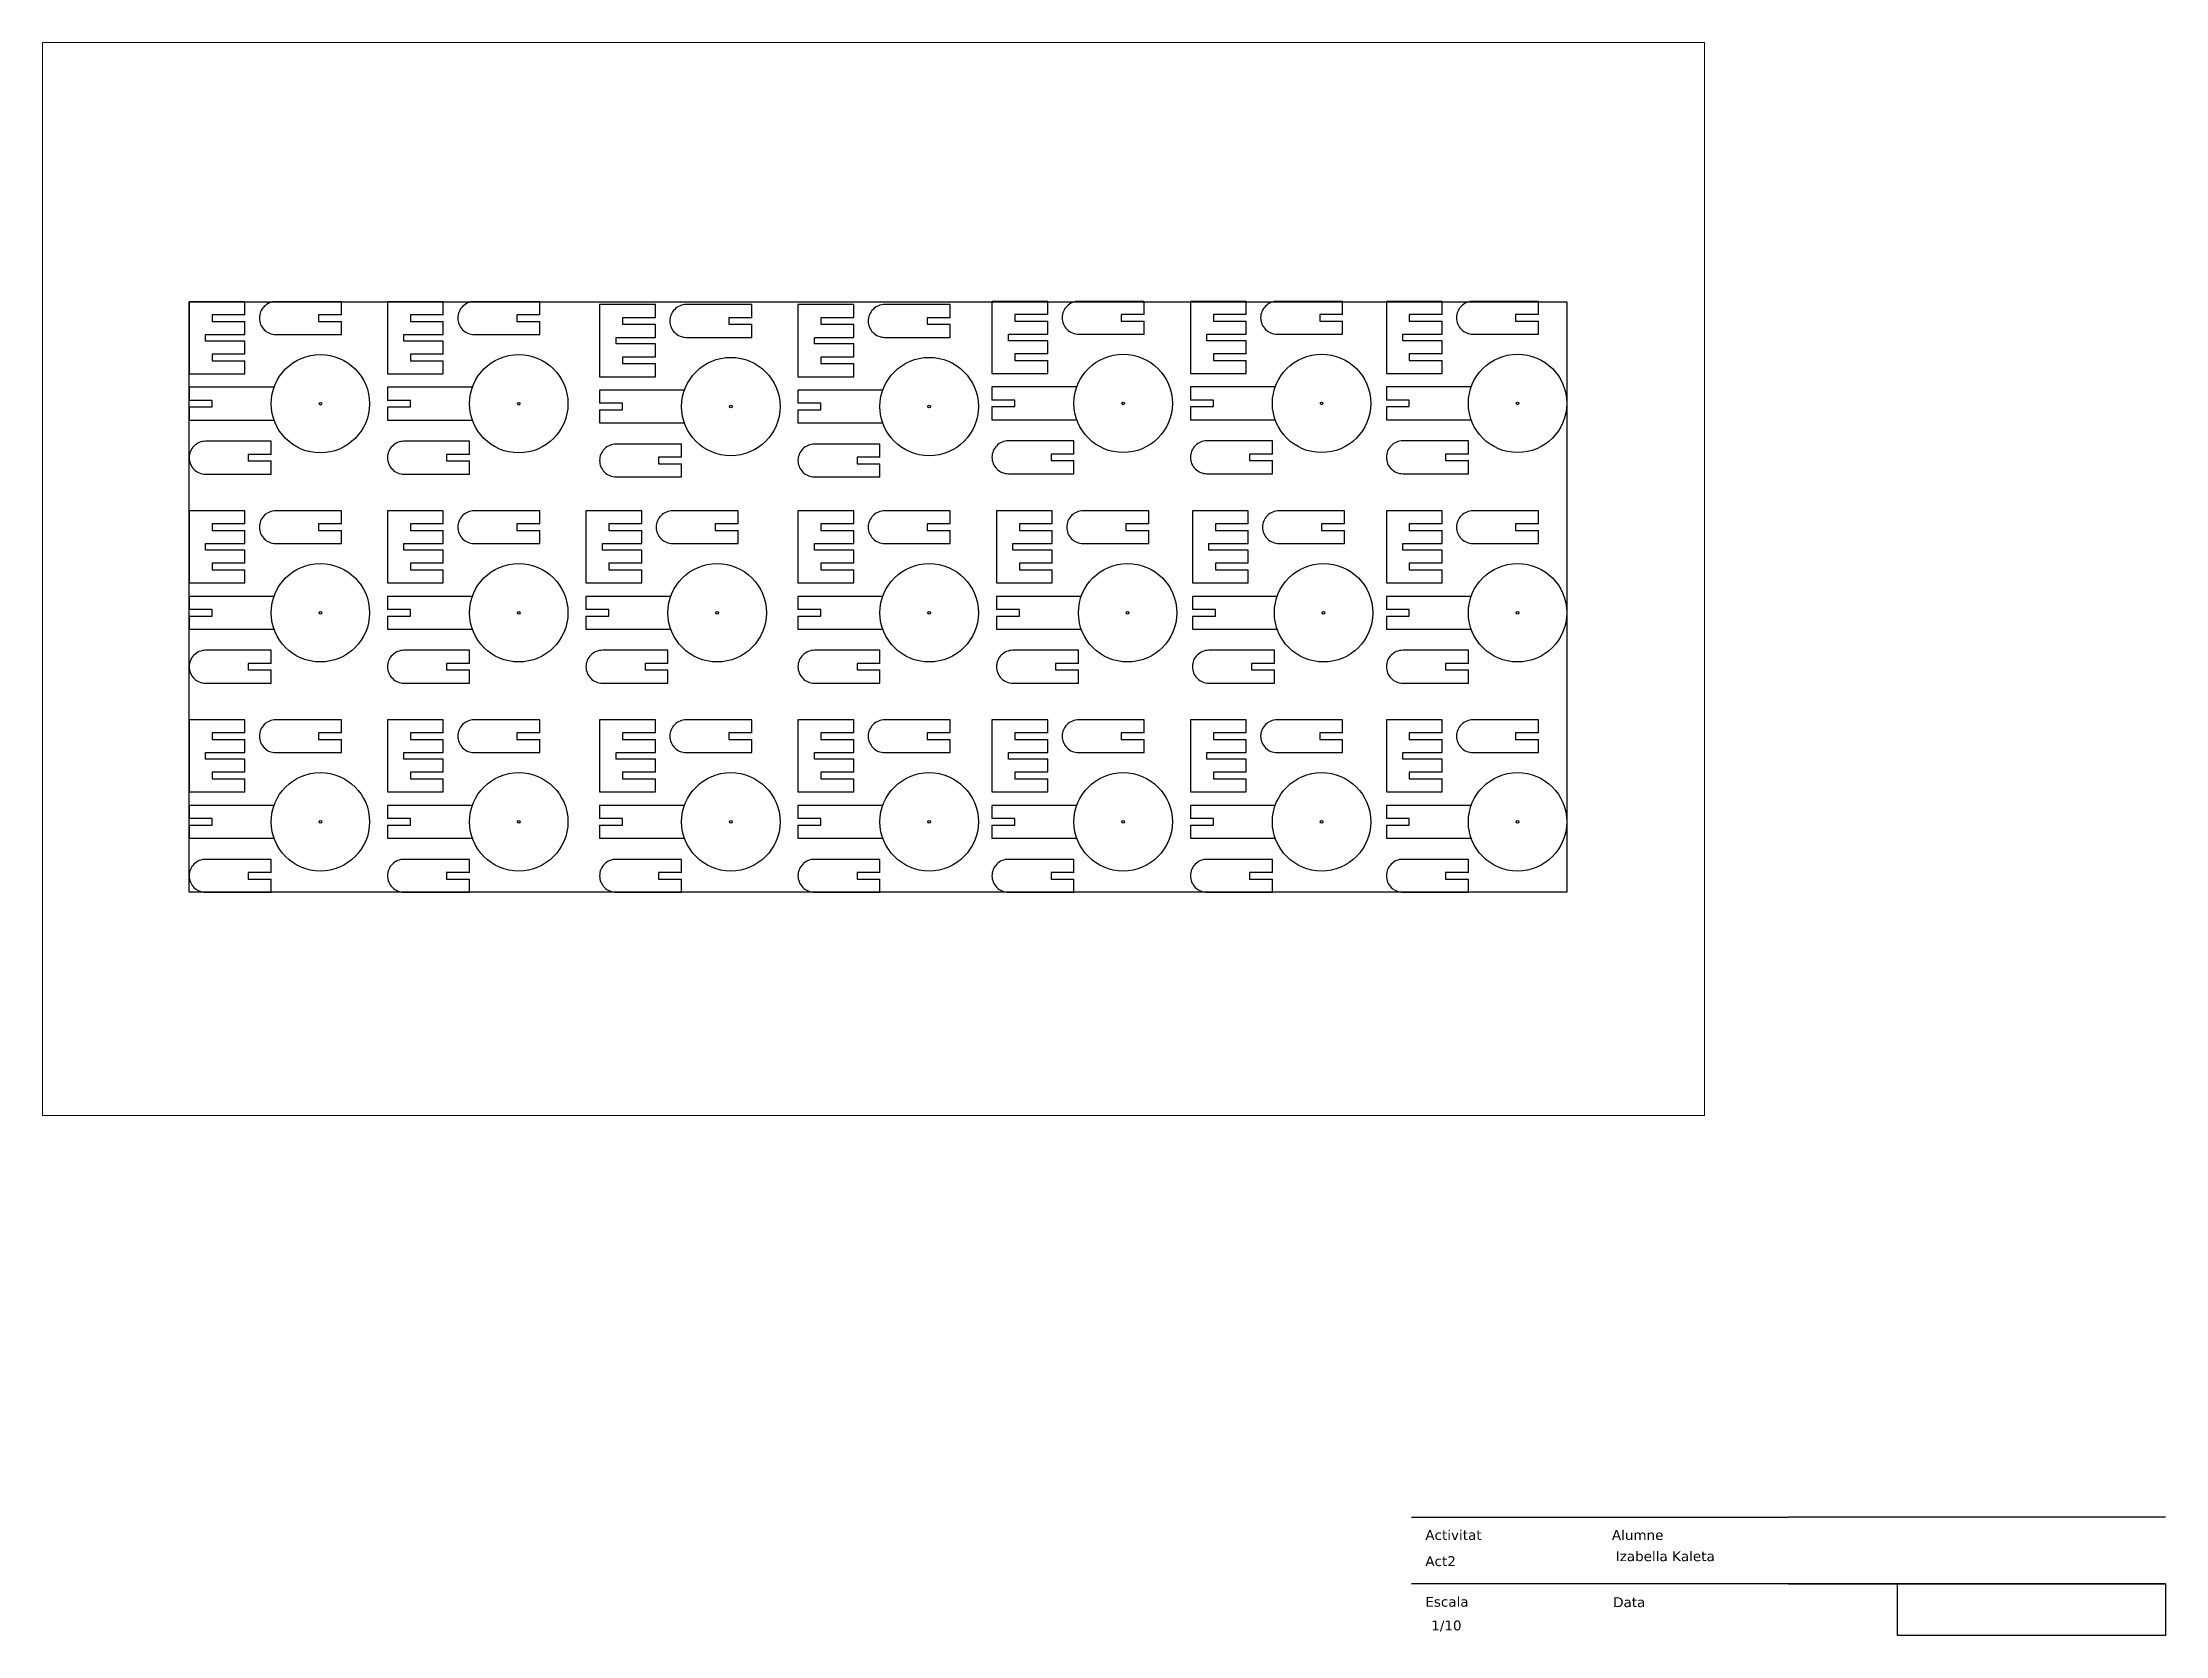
# Paper-space layout 'PLANTA' of a CAD drawing. Header units: inches. Extents: x 72 to 396, y 8 to 251.
# The model-space entities are those that its viewports show. They can reach past a viewport. Long polylines and large blocks are cut down to what shows.
import ezdxf

# ---------------------------------------------------------------- set-up
doc = ezdxf.new("R2010")
doc.units = ezdxf.units.IN
doc.header["$MEASUREMENT"] = 0
doc.layers.add('00_VENT_GRAFICA', color=210, linetype='Continuous', lineweight=0, plot=False)
doc.layers.add('06 Sombrejat', color=8, linetype='Continuous')
doc.layers.add('07 Eixos', color=30, linetype='Continuous')
doc.styles.get("Standard").update_dxf_attribs({"font": 'arial.ttf'})
picture_1 = doc.add_image_def('image1.png', size_in_pixel=(3049, 586))

msp = doc.modelspace()

# ---------------------------------------------------------------- linework, layer by layer
at = {"layer": '06 Sombrejat'}
msp.add_lwpolyline([(0.3245, 0.1787), (0.3245, 1.0787), (2.4245, 1.0787), (2.4245, 0.1787), (0.3245, 0.1787)], dxfattribs=at)
at = {"layer": '07 Eixos'}
for points in [[(0.3245, 1.0787), (0.3245, 0.9687), (0.4095, 0.9687), (0.4095, 0.9887)], [(0.4095, 1.0587), (0.4095, 1.0787), (0.3245, 1.0787)], [(0.6269, 1.0787), (0.6269, 0.9687), (0.7119, 0.9687), (0.7119, 0.9887)], [(0.7119, 1.0587), (0.7119, 1.0787), (0.6269, 1.0787)], [(0.9502, 1.0743), (0.9502, 0.9643), (1.0352, 0.9643), (1.0352, 0.9843)], [(1.0352, 1.0543), (1.0352, 1.0743), (0.9502, 1.0743)], [(1.2526, 1.0743), (1.2526, 0.9643), (1.3376, 0.9643), (1.3376, 0.9843)], [(1.3376, 1.0543), (1.3376, 1.0743), (1.2526, 1.0743)], [(1.5483, 1.0792), (1.5483, 0.9692), (1.6333, 0.9692), (1.6333, 0.9892)], [(1.6333, 1.0592), (1.6333, 1.0792), (1.5483, 1.0792)], [(1.8508, 1.0792), (1.8508, 0.9692), (1.9358, 0.9692), (1.9358, 0.9892)], [(1.9358, 1.0592), (1.9358, 1.0792), (1.8508, 1.0792)], [(2.1495, 1.0792), (2.1495, 0.9692), (2.2345, 0.9692), (2.2345, 0.9892)], [(2.2345, 1.0592), (2.2345, 1.0792), (2.1495, 1.0792)], [(0.4095, 1.0587), (0.3595, 1.0587), (0.3595, 1.0487), (0.4095, 1.0487)], [(0.4095, 1.0287), (0.4095, 1.0487)], [(0.5565, 1.0587), (0.5215, 1.0587), (0.5215, 1.0487), (0.5565, 1.0487)], [(0.5565, 1.0287), (0.5565, 1.0487)], [(0.7119, 1.0587), (0.6619, 1.0587), (0.6619, 1.0487), (0.7119, 1.0487)], [(0.7119, 1.0287), (0.7119, 1.0487)], [(0.859, 1.0587), (0.824, 1.0587), (0.824, 1.0487), (0.859, 1.0487)], [(0.859, 1.0287), (0.859, 1.0487)], [(1.0352, 1.0543), (0.9852, 1.0543), (0.9852, 1.0443), (1.0352, 1.0443)], [(1.0352, 1.0243), (1.0352, 1.0443)], [(1.1823, 1.0543), (1.1473, 1.0543), (1.1473, 1.0443), (1.1823, 1.0443)], [(1.1823, 1.0243), (1.1823, 1.0443)], [(1.3376, 1.0543), (1.2876, 1.0543), (1.2876, 1.0443), (1.3376, 1.0443)], [(1.3376, 1.0243), (1.3376, 1.0443)], [(1.4847, 1.0543), (1.4497, 1.0543), (1.4497, 1.0443), (1.4847, 1.0443)], [(1.4847, 1.0243), (1.4847, 1.0443)], [(1.6333, 1.0592), (1.5833, 1.0592), (1.5833, 1.0492), (1.6333, 1.0492)], [(1.6333, 1.0292), (1.6333, 1.0492)], [(1.7804, 1.0592), (1.7454, 1.0592), (1.7454, 1.0492), (1.7804, 1.0492)], [(1.7804, 1.0292), (1.7804, 1.0492)], [(1.9358, 1.0592), (1.8858, 1.0592), (1.8858, 1.0492), (1.9358, 1.0492)], [(1.9358, 1.0292), (1.9358, 1.0492)], [(2.0829, 1.0592), (2.0479, 1.0592), (2.0479, 1.0492), (2.0829, 1.0492)], [(2.0829, 1.0292), (2.0829, 1.0492)], [(2.2345, 1.0592), (2.1845, 1.0592), (2.1845, 1.0492), (2.2345, 1.0492)], [(2.2345, 1.0292), (2.2345, 1.0492)], [(2.3815, 1.0592), (2.3465, 1.0592), (2.3465, 1.0492), (2.3815, 1.0492)], [(2.3815, 1.0292), (2.3815, 1.0492)], [(0.4095, 1.0187), (0.3495, 1.0187), (0.3495, 1.0287), (0.4095, 1.0287)], [(0.4095, 0.9987), (0.4095, 1.0187)], [(0.7119, 1.0187), (0.6519, 1.0187), (0.6519, 1.0287), (0.7119, 1.0287)], [(0.7119, 0.9987), (0.7119, 1.0187)], [(1.0352, 1.0143), (0.9752, 1.0143), (0.9752, 1.0243), (1.0352, 1.0243)], [(1.0352, 0.9943), (1.0352, 1.0143)], [(1.3376, 1.0143), (1.2776, 1.0143), (1.2776, 1.0243), (1.3376, 1.0243)], [(1.3376, 0.9943), (1.3376, 1.0143)], [(1.6333, 1.0192), (1.5733, 1.0192), (1.5733, 1.0292), (1.6333, 1.0292)], [(1.6333, 0.9992), (1.6333, 1.0192)], [(1.9358, 1.0192), (1.8758, 1.0192), (1.8758, 1.0292), (1.9358, 1.0292)], [(1.9358, 0.9992), (1.9358, 1.0192)], [(2.2345, 1.0192), (2.1745, 1.0192), (2.1745, 1.0292), (2.2345, 1.0292)], [(2.2345, 0.9992), (2.2345, 1.0192)], [(0.4095, 0.9987), (0.3595, 0.9987), (0.3595, 0.9887), (0.4095, 0.9887)], [(0.7119, 0.9987), (0.6619, 0.9987), (0.6619, 0.9887), (0.7119, 0.9887)], [(1.0352, 0.9943), (0.9852, 0.9943), (0.9852, 0.9843), (1.0352, 0.9843)], [(1.3376, 0.9943), (1.2876, 0.9943), (1.2876, 0.9843), (1.3376, 0.9843)], [(1.6333, 0.9992), (1.5833, 0.9992), (1.5833, 0.9892), (1.6333, 0.9892)], [(1.9358, 0.9992), (1.8858, 0.9992), (1.8858, 0.9892), (1.9358, 0.9892)], [(2.2345, 0.9992), (2.1845, 0.9992), (2.1845, 0.9892), (2.2345, 0.9892)], [(0.3245, 0.9482), (0.3245, 0.9282)], [(0.4538, 0.9482), (0.3245, 0.9482)], [(0.6269, 0.9482), (0.6269, 0.9282)], [(0.7562, 0.9482), (0.6269, 0.9482)], [(0.9502, 0.9438), (0.9502, 0.9238)], [(1.0795, 0.9438), (0.9502, 0.9438)], [(1.2526, 0.9438), (1.2526, 0.9238)], [(1.3819, 0.9438), (1.2526, 0.9438)], [(1.5483, 0.9487), (1.5483, 0.9287)], [(1.6776, 0.9487), (1.5483, 0.9487)], [(1.8508, 0.9487), (1.8508, 0.9287)], [(1.9801, 0.9487), (1.8508, 0.9487)], [(2.1495, 0.9487), (2.1495, 0.9287)], [(2.2788, 0.9487), (2.1495, 0.9487)], [(0.3245, 0.9182), (0.3595, 0.9182), (0.3595, 0.9282), (0.3245, 0.9282)], [(0.3245, 0.9182), (0.3245, 0.8982), (0.4538, 0.8982)], [(0.6269, 0.9182), (0.6619, 0.9182), (0.6619, 0.9282), (0.6269, 0.9282)], [(0.6269, 0.9182), (0.6269, 0.8982), (0.7562, 0.8982)], [(0.9502, 0.9138), (0.9852, 0.9138), (0.9852, 0.9238), (0.9502, 0.9238)], [(0.9502, 0.9138), (0.9502, 0.8938), (1.0795, 0.8938)], [(1.2526, 0.9138), (1.2876, 0.9138), (1.2876, 0.9238), (1.2526, 0.9238)], [(1.2526, 0.9138), (1.2526, 0.8938), (1.3819, 0.8938)], [(1.5483, 0.9187), (1.5833, 0.9187), (1.5833, 0.9287), (1.5483, 0.9287)], [(1.5483, 0.9187), (1.5483, 0.8987), (1.6776, 0.8987)], [(1.8508, 0.9187), (1.8858, 0.9187), (1.8858, 0.9287), (1.8508, 0.9287)], [(1.8508, 0.9187), (1.8508, 0.8987), (1.9801, 0.8987)], [(2.1495, 0.9187), (2.1845, 0.9187), (2.1845, 0.9287), (2.1495, 0.9287)], [(2.1495, 0.9187), (2.1495, 0.8987), (2.2788, 0.8987)], [(0.4495, 0.8459), (0.4145, 0.8459), (0.4145, 0.8359), (0.4495, 0.8359)], [(0.7519, 0.8459), (0.7169, 0.8459), (0.7169, 0.8359), (0.7519, 0.8359)], [(1.0752, 0.8416), (1.0402, 0.8416), (1.0402, 0.8316), (1.0752, 0.8316)], [(1.3776, 0.8416), (1.3426, 0.8416), (1.3426, 0.8316), (1.3776, 0.8316)], [(1.6733, 0.8465), (1.6383, 0.8465), (1.6383, 0.8365), (1.6733, 0.8365)], [(1.9758, 0.8465), (1.9408, 0.8465), (1.9408, 0.8365), (1.9758, 0.8365)], [(2.2745, 0.8465), (2.2395, 0.8465), (2.2395, 0.8365), (2.2745, 0.8365)], [(0.4495, 0.8159), (0.4495, 0.8359)], [(0.7519, 0.8159), (0.7519, 0.8359)], [(1.0752, 0.8116), (1.0752, 0.8316)], [(1.3776, 0.8116), (1.3776, 0.8316)], [(1.6733, 0.8165), (1.6733, 0.8365)], [(1.9758, 0.8165), (1.9758, 0.8365)], [(2.2745, 0.8165), (2.2745, 0.8365)], [(0.3245, 0.76), (0.3245, 0.65), (0.4095, 0.65), (0.4095, 0.67)], [(0.4095, 0.74), (0.4095, 0.76), (0.3245, 0.76)], [(0.6269, 0.76), (0.6269, 0.65), (0.7119, 0.65), (0.7119, 0.67)], [(0.7119, 0.74), (0.7119, 0.76), (0.6269, 0.76)], [(0.9294, 0.76), (0.9294, 0.65), (1.0144, 0.65), (1.0144, 0.67)], [(1.0144, 0.74), (1.0144, 0.76), (0.9294, 0.76)], [(1.2526, 0.76), (1.2526, 0.65), (1.3376, 0.65), (1.3376, 0.67)], [(1.3376, 0.74), (1.3376, 0.76), (1.2526, 0.76)], [(1.5551, 0.76), (1.5551, 0.65), (1.6401, 0.65), (1.6401, 0.67)], [(1.6401, 0.74), (1.6401, 0.76), (1.5551, 0.76)], [(1.8538, 0.76), (1.8538, 0.65), (1.9388, 0.65), (1.9388, 0.67)], [(1.9388, 0.74), (1.9388, 0.76), (1.8538, 0.76)], [(2.1495, 0.76), (2.1495, 0.65), (2.2345, 0.65), (2.2345, 0.67)], [(2.2345, 0.74), (2.2345, 0.76), (2.1495, 0.76)], [(0.4095, 0.74), (0.3595, 0.74), (0.3595, 0.73), (0.4095, 0.73)], [(0.4095, 0.71), (0.4095, 0.73)], [(0.5565, 0.74), (0.5215, 0.74), (0.5215, 0.73), (0.5565, 0.73)], [(0.5565, 0.71), (0.5565, 0.73)], [(0.7119, 0.74), (0.6619, 0.74), (0.6619, 0.73), (0.7119, 0.73)], [(0.7119, 0.71), (0.7119, 0.73)], [(0.859, 0.74), (0.824, 0.74), (0.824, 0.73), (0.859, 0.73)], [(0.859, 0.71), (0.859, 0.73)], [(1.0144, 0.74), (0.9644, 0.74), (0.9644, 0.73), (1.0144, 0.73)], [(1.0144, 0.71), (1.0144, 0.73)], [(1.1615, 0.74), (1.1265, 0.74), (1.1265, 0.73), (1.1615, 0.73)], [(1.1615, 0.71), (1.1615, 0.73)], [(1.3376, 0.74), (1.2876, 0.74), (1.2876, 0.73), (1.3376, 0.73)], [(1.3376, 0.71), (1.3376, 0.73)], [(1.4847, 0.74), (1.4497, 0.74), (1.4497, 0.73), (1.4847, 0.73)], [(1.4847, 0.71), (1.4847, 0.73)], [(1.6401, 0.74), (1.5901, 0.74), (1.5901, 0.73), (1.6401, 0.73)], [(1.6401, 0.71), (1.6401, 0.73)], [(1.7872, 0.74), (1.7522, 0.74), (1.7522, 0.73), (1.7872, 0.73)], [(1.7872, 0.71), (1.7872, 0.73)], [(1.9388, 0.74), (1.8888, 0.74), (1.8888, 0.73), (1.9388, 0.73)], [(1.9388, 0.71), (1.9388, 0.73)], [(2.0858, 0.74), (2.0508, 0.74), (2.0508, 0.73), (2.0858, 0.73)], [(2.0858, 0.71), (2.0858, 0.73)], [(2.2345, 0.74), (2.1845, 0.74), (2.1845, 0.73), (2.2345, 0.73)], [(2.2345, 0.71), (2.2345, 0.73)], [(2.3815, 0.74), (2.3465, 0.74), (2.3465, 0.73), (2.3815, 0.73)], [(2.3815, 0.71), (2.3815, 0.73)], [(0.4095, 0.7), (0.3495, 0.7), (0.3495, 0.71), (0.4095, 0.71)], [(0.4095, 0.68), (0.3595, 0.68), (0.3595, 0.67), (0.4095, 0.67)], [(0.4095, 0.68), (0.4095, 0.7)], [(0.7119, 0.7), (0.6519, 0.7), (0.6519, 0.71), (0.7119, 0.71)], [(0.7119, 0.68), (0.6619, 0.68), (0.6619, 0.67), (0.7119, 0.67)], [(0.7119, 0.68), (0.7119, 0.7)], [(1.0144, 0.7), (0.9544, 0.7), (0.9544, 0.71), (1.0144, 0.71)], [(1.0144, 0.68), (0.9644, 0.68), (0.9644, 0.67), (1.0144, 0.67)], [(1.0144, 0.68), (1.0144, 0.7)], [(1.3376, 0.7), (1.2776, 0.7), (1.2776, 0.71), (1.3376, 0.71)], [(1.3376, 0.68), (1.2876, 0.68), (1.2876, 0.67), (1.3376, 0.67)], [(1.3376, 0.68), (1.3376, 0.7)], [(1.6401, 0.7), (1.5801, 0.7), (1.5801, 0.71), (1.6401, 0.71)], [(1.6401, 0.68), (1.5901, 0.68), (1.5901, 0.67), (1.6401, 0.67)], [(1.6401, 0.68), (1.6401, 0.7)], [(1.9388, 0.7), (1.8788, 0.7), (1.8788, 0.71), (1.9388, 0.71)], [(1.9388, 0.68), (1.8888, 0.68), (1.8888, 0.67), (1.9388, 0.67)], [(1.9388, 0.68), (1.9388, 0.7)], [(2.2345, 0.7), (2.1745, 0.7), (2.1745, 0.71), (2.2345, 0.71)], [(2.2345, 0.68), (2.1845, 0.68), (2.1845, 0.67), (2.2345, 0.67)], [(2.2345, 0.68), (2.2345, 0.7)], [(0.3245, 0.6295), (0.3245, 0.6095)], [(0.4538, 0.6295), (0.3245, 0.6295)], [(0.6269, 0.6295), (0.6269, 0.6095)], [(0.7562, 0.6295), (0.6269, 0.6295)], [(0.9294, 0.6295), (0.9294, 0.6095)], [(1.0587, 0.6295), (0.9294, 0.6295)], [(1.2526, 0.6295), (1.2526, 0.6095)], [(1.3819, 0.6295), (1.2526, 0.6295)], [(1.5551, 0.6295), (1.5551, 0.6095)], [(1.6844, 0.6295), (1.5551, 0.6295)], [(1.8538, 0.6295), (1.8538, 0.6095)], [(1.9831, 0.6295), (1.8538, 0.6295)], [(2.1495, 0.6295), (2.1495, 0.6095)], [(2.2788, 0.6295), (2.1495, 0.6295)], [(0.3245, 0.5995), (0.3595, 0.5995), (0.3595, 0.6095), (0.3245, 0.6095)], [(0.3245, 0.5995), (0.3245, 0.5795), (0.4538, 0.5795)], [(0.6269, 0.5995), (0.6619, 0.5995), (0.6619, 0.6095), (0.6269, 0.6095)], [(0.6269, 0.5995), (0.6269, 0.5795), (0.7562, 0.5795)], [(0.9294, 0.5995), (0.9644, 0.5995), (0.9644, 0.6095), (0.9294, 0.6095)], [(0.9294, 0.5995), (0.9294, 0.5795), (1.0587, 0.5795)], [(1.2526, 0.5995), (1.2876, 0.5995), (1.2876, 0.6095), (1.2526, 0.6095)], [(1.2526, 0.5995), (1.2526, 0.5795), (1.3819, 0.5795)], [(1.5551, 0.5995), (1.5901, 0.5995), (1.5901, 0.6095), (1.5551, 0.6095)], [(1.5551, 0.5995), (1.5551, 0.5795), (1.6844, 0.5795)], [(1.8538, 0.5995), (1.8888, 0.5995), (1.8888, 0.6095), (1.8538, 0.6095)], [(1.8538, 0.5995), (1.8538, 0.5795), (1.9831, 0.5795)], [(2.1495, 0.5995), (2.1845, 0.5995), (2.1845, 0.6095), (2.1495, 0.6095)], [(2.1495, 0.5995), (2.1495, 0.5795), (2.2788, 0.5795)], [(0.4495, 0.5273), (0.4145, 0.5273), (0.4145, 0.5173), (0.4495, 0.5173)], [(0.7519, 0.5273), (0.7169, 0.5273), (0.7169, 0.5173), (0.7519, 0.5173)], [(1.0544, 0.5273), (1.0194, 0.5273), (1.0194, 0.5173), (1.0544, 0.5173)], [(1.3776, 0.5273), (1.3426, 0.5273), (1.3426, 0.5173), (1.3776, 0.5173)], [(1.6801, 0.5273), (1.6451, 0.5273), (1.6451, 0.5173), (1.6801, 0.5173)], [(1.9788, 0.5273), (1.9438, 0.5273), (1.9438, 0.5173), (1.9788, 0.5173)], [(2.2745, 0.5273), (2.2395, 0.5273), (2.2395, 0.5173), (2.2745, 0.5173)], [(0.4495, 0.4973), (0.4495, 0.5173)], [(0.7519, 0.4973), (0.7519, 0.5173)], [(1.0544, 0.4973), (1.0544, 0.5173)], [(1.3776, 0.4973), (1.3776, 0.5173)], [(1.6801, 0.4973), (1.6801, 0.5173)], [(1.9788, 0.4973), (1.9788, 0.5173)], [(2.2745, 0.4973), (2.2745, 0.5173)], [(0.3245, 0.4414), (0.3245, 0.3314), (0.4095, 0.3314), (0.4095, 0.3514)], [(0.4095, 0.4214), (0.4095, 0.4414), (0.3245, 0.4414)], [(0.4095, 0.4214), (0.3595, 0.4214), (0.3595, 0.4114), (0.4095, 0.4114)], [(0.5565, 0.4214), (0.5215, 0.4214), (0.5215, 0.4114), (0.5565, 0.4114)], [(0.6269, 0.4414), (0.6269, 0.3314), (0.7119, 0.3314), (0.7119, 0.3514)], [(0.7119, 0.4214), (0.7119, 0.4414), (0.6269, 0.4414)], [(0.7119, 0.4214), (0.6619, 0.4214), (0.6619, 0.4114), (0.7119, 0.4114)], [(0.859, 0.4214), (0.824, 0.4214), (0.824, 0.4114), (0.859, 0.4114)], [(0.9502, 0.4414), (0.9502, 0.3314), (1.0352, 0.3314), (1.0352, 0.3514)], [(1.0352, 0.4214), (1.0352, 0.4414), (0.9502, 0.4414)], [(1.0352, 0.4214), (0.9852, 0.4214), (0.9852, 0.4114), (1.0352, 0.4114)], [(1.1823, 0.4214), (1.1473, 0.4214), (1.1473, 0.4114), (1.1823, 0.4114)], [(1.2526, 0.4414), (1.2526, 0.3314), (1.3376, 0.3314), (1.3376, 0.3514)], [(1.3376, 0.4214), (1.3376, 0.4414), (1.2526, 0.4414)], [(1.3376, 0.4214), (1.2876, 0.4214), (1.2876, 0.4114), (1.3376, 0.4114)], [(1.4847, 0.4214), (1.4497, 0.4214), (1.4497, 0.4114), (1.4847, 0.4114)], [(1.5483, 0.4414), (1.5483, 0.3314), (1.6333, 0.3314), (1.6333, 0.3514)], [(1.6333, 0.4214), (1.6333, 0.4414), (1.5483, 0.4414)], [(1.6333, 0.4214), (1.5833, 0.4214), (1.5833, 0.4114), (1.6333, 0.4114)], [(1.7804, 0.4214), (1.7454, 0.4214), (1.7454, 0.4114), (1.7804, 0.4114)], [(1.8508, 0.4414), (1.8508, 0.3314), (1.9358, 0.3314), (1.9358, 0.3514)], [(1.9358, 0.4214), (1.9358, 0.4414), (1.8508, 0.4414)], [(1.9358, 0.4214), (1.8858, 0.4214), (1.8858, 0.4114), (1.9358, 0.4114)], [(2.0829, 0.4214), (2.0479, 0.4214), (2.0479, 0.4114), (2.0829, 0.4114)], [(2.1495, 0.4414), (2.1495, 0.3314), (2.2345, 0.3314), (2.2345, 0.3514)], [(2.2345, 0.4214), (2.2345, 0.4414), (2.1495, 0.4414)], [(2.2345, 0.4214), (2.1845, 0.4214), (2.1845, 0.4114), (2.2345, 0.4114)], [(2.3815, 0.4214), (2.3465, 0.4214), (2.3465, 0.4114), (2.3815, 0.4114)], [(0.4095, 0.3814), (0.3495, 0.3814), (0.3495, 0.3914), (0.4095, 0.3914)], [(0.4095, 0.3914), (0.4095, 0.4114)], [(0.5565, 0.3914), (0.5565, 0.4114)], [(0.7119, 0.3814), (0.6519, 0.3814), (0.6519, 0.3914), (0.7119, 0.3914)], [(0.7119, 0.3914), (0.7119, 0.4114)], [(0.859, 0.3914), (0.859, 0.4114)], [(1.0352, 0.3814), (0.9752, 0.3814), (0.9752, 0.3914), (1.0352, 0.3914)], [(1.0352, 0.3914), (1.0352, 0.4114)], [(1.1823, 0.3914), (1.1823, 0.4114)], [(1.3376, 0.3814), (1.2776, 0.3814), (1.2776, 0.3914), (1.3376, 0.3914)], [(1.3376, 0.3914), (1.3376, 0.4114)], [(1.4847, 0.3914), (1.4847, 0.4114)], [(1.6333, 0.3814), (1.5733, 0.3814), (1.5733, 0.3914), (1.6333, 0.3914)], [(1.6333, 0.3914), (1.6333, 0.4114)], [(1.7804, 0.3914), (1.7804, 0.4114)], [(1.9358, 0.3814), (1.8758, 0.3814), (1.8758, 0.3914), (1.9358, 0.3914)], [(1.9358, 0.3914), (1.9358, 0.4114)], [(2.0829, 0.3914), (2.0829, 0.4114)], [(2.2345, 0.3814), (2.1745, 0.3814), (2.1745, 0.3914), (2.2345, 0.3914)], [(2.2345, 0.3914), (2.2345, 0.4114)], [(2.3815, 0.3914), (2.3815, 0.4114)], [(0.4095, 0.3614), (0.3595, 0.3614), (0.3595, 0.3514), (0.4095, 0.3514)], [(0.4095, 0.3614), (0.4095, 0.3814)], [(0.7119, 0.3614), (0.6619, 0.3614), (0.6619, 0.3514), (0.7119, 0.3514)], [(0.7119, 0.3614), (0.7119, 0.3814)], [(1.0352, 0.3614), (0.9852, 0.3614), (0.9852, 0.3514), (1.0352, 0.3514)], [(1.0352, 0.3614), (1.0352, 0.3814)], [(1.3376, 0.3614), (1.2876, 0.3614), (1.2876, 0.3514), (1.3376, 0.3514)], [(1.3376, 0.3614), (1.3376, 0.3814)], [(1.6333, 0.3614), (1.5833, 0.3614), (1.5833, 0.3514), (1.6333, 0.3514)], [(1.6333, 0.3614), (1.6333, 0.3814)], [(1.9358, 0.3614), (1.8858, 0.3614), (1.8858, 0.3514), (1.9358, 0.3514)], [(1.9358, 0.3614), (1.9358, 0.3814)], [(2.2345, 0.3614), (2.1845, 0.3614), (2.1845, 0.3514), (2.2345, 0.3514)], [(2.2345, 0.3614), (2.2345, 0.3814)], [(0.3245, 0.3109), (0.3245, 0.2909)], [(0.4538, 0.3109), (0.3245, 0.3109)], [(0.6269, 0.3109), (0.6269, 0.2909)], [(0.7562, 0.3109), (0.6269, 0.3109)], [(0.9502, 0.3109), (0.9502, 0.2909)], [(1.0795, 0.3109), (0.9502, 0.3109)], [(1.2526, 0.3109), (1.2526, 0.2909)], [(1.3819, 0.3109), (1.2526, 0.3109)], [(1.5483, 0.3109), (1.5483, 0.2909)], [(1.6776, 0.3109), (1.5483, 0.3109)], [(1.8508, 0.3109), (1.8508, 0.2909)], [(1.9801, 0.3109), (1.8508, 0.3109)], [(2.1495, 0.3109), (2.1495, 0.2909)], [(2.2788, 0.3109), (2.1495, 0.3109)], [(0.3245, 0.2809), (0.3595, 0.2809), (0.3595, 0.2909), (0.3245, 0.2909)], [(0.3245, 0.2809), (0.3245, 0.2609), (0.4538, 0.2609)], [(0.6269, 0.2809), (0.6619, 0.2809), (0.6619, 0.2909), (0.6269, 0.2909)], [(0.6269, 0.2809), (0.6269, 0.2609), (0.7562, 0.2609)], [(0.9502, 0.2809), (0.9852, 0.2809), (0.9852, 0.2909), (0.9502, 0.2909)], [(0.9502, 0.2809), (0.9502, 0.2609), (1.0795, 0.2609)], [(1.2526, 0.2809), (1.2876, 0.2809), (1.2876, 0.2909), (1.2526, 0.2909)], [(1.2526, 0.2809), (1.2526, 0.2609), (1.3819, 0.2609)], [(1.5483, 0.2809), (1.5833, 0.2809), (1.5833, 0.2909), (1.5483, 0.2909)], [(1.5483, 0.2809), (1.5483, 0.2609), (1.6776, 0.2609)], [(1.8508, 0.2809), (1.8858, 0.2809), (1.8858, 0.2909), (1.8508, 0.2909)], [(1.8508, 0.2809), (1.8508, 0.2609), (1.9801, 0.2609)], [(2.1495, 0.2809), (2.1845, 0.2809), (2.1845, 0.2909), (2.1495, 0.2909)], [(2.1495, 0.2809), (2.1495, 0.2609), (2.2788, 0.2609)], [(0.4495, 0.2087), (0.4145, 0.2087), (0.4145, 0.1987), (0.4495, 0.1987)], [(0.4495, 0.1787), (0.4495, 0.1987)], [(0.7519, 0.2087), (0.7169, 0.2087), (0.7169, 0.1987), (0.7519, 0.1987)], [(0.7519, 0.1787), (0.7519, 0.1987)], [(1.0752, 0.2087), (1.0402, 0.2087), (1.0402, 0.1987), (1.0752, 0.1987)], [(1.0752, 0.1787), (1.0752, 0.1987)], [(1.3776, 0.2087), (1.3426, 0.2087), (1.3426, 0.1987), (1.3776, 0.1987)], [(1.3776, 0.1787), (1.3776, 0.1987)], [(1.6733, 0.2087), (1.6383, 0.2087), (1.6383, 0.1987), (1.6733, 0.1987)], [(1.6733, 0.1787), (1.6733, 0.1987)], [(1.9758, 0.2087), (1.9408, 0.2087), (1.9408, 0.1987), (1.9758, 0.1987)], [(1.9758, 0.1787), (1.9758, 0.1987)], [(2.2745, 0.2087), (2.2395, 0.2087), (2.2395, 0.1987), (2.2745, 0.1987)], [(2.2745, 0.1787), (2.2745, 0.1987)]]:
    msp.add_lwpolyline(points, dxfattribs=at)
for points in [[(0.5565, 1.0587), (0.5565, 1.0787), (0.4565, 1.0787, 0.414214), (0.4315, 1.0537), (0.4315, 1.0537, 0.414214), (0.4565, 1.0287), (0.5565, 1.0287)], [(0.859, 1.0587), (0.859, 1.0787), (0.759, 1.0787, 0.414214), (0.734, 1.0537), (0.734, 1.0537, 0.414214), (0.759, 1.0287), (0.859, 1.0287)], [(1.1823, 1.0543), (1.1823, 1.0743), (1.0823, 1.0743, 0.414214), (1.0573, 1.0493), (1.0573, 1.0493, 0.414214), (1.0823, 1.0243), (1.1823, 1.0243)], [(1.4847, 1.0543), (1.4847, 1.0743), (1.3847, 1.0743, 0.414214), (1.3597, 1.0493), (1.3597, 1.0493, 0.414214), (1.3847, 1.0243), (1.4847, 1.0243)], [(1.7804, 1.0592), (1.7804, 1.0792), (1.6804, 1.0792, 0.414214), (1.6554, 1.0542), (1.6554, 1.0542, 0.414214), (1.6804, 1.0292), (1.7804, 1.0292)], [(2.0829, 1.0592), (2.0829, 1.0792), (1.9829, 1.0792, 0.414214), (1.9579, 1.0542), (1.9579, 1.0542, 0.414214), (1.9829, 1.0292), (2.0829, 1.0292)], [(2.3815, 1.0592), (2.3815, 1.0792), (2.2815, 1.0792, 0.414214), (2.2565, 1.0542), (2.2565, 1.0542, 0.414214), (2.2815, 1.0292), (2.3815, 1.0292)], [(0.4495, 0.8459), (0.4495, 0.8659), (0.3495, 0.8659, 0.414214), (0.3245, 0.8409), (0.3245, 0.8409, 0.414214), (0.3495, 0.8159), (0.4495, 0.8159)], [(0.7519, 0.8459), (0.7519, 0.8659), (0.6519, 0.8659, 0.414214), (0.6269, 0.8409), (0.6269, 0.8409, 0.414214), (0.6519, 0.8159), (0.7519, 0.8159)], [(1.0752, 0.8416), (1.0752, 0.8616), (0.9752, 0.8616, 0.414214), (0.9502, 0.8366), (0.9502, 0.8366, 0.414214), (0.9752, 0.8116), (1.0752, 0.8116)], [(1.3776, 0.8416), (1.3776, 0.8616), (1.2776, 0.8616, 0.414214), (1.2526, 0.8366), (1.2526, 0.8366, 0.414214), (1.2776, 0.8116), (1.3776, 0.8116)], [(1.6733, 0.8465), (1.6733, 0.8665), (1.5733, 0.8665, 0.414214), (1.5483, 0.8415), (1.5483, 0.8415, 0.414214), (1.5733, 0.8165), (1.6733, 0.8165)], [(1.9758, 0.8465), (1.9758, 0.8665), (1.8758, 0.8665, 0.414214), (1.8508, 0.8415), (1.8508, 0.8415, 0.414214), (1.8758, 0.8165), (1.9758, 0.8165)], [(2.2745, 0.8465), (2.2745, 0.8665), (2.1745, 0.8665, 0.414214), (2.1495, 0.8415), (2.1495, 0.8415, 0.414214), (2.1745, 0.8165), (2.2745, 0.8165)], [(0.5565, 0.74), (0.5565, 0.76), (0.4565, 0.76, 0.414214), (0.4315, 0.735), (0.4315, 0.735, 0.414214), (0.4565, 0.71), (0.5565, 0.71)], [(0.859, 0.74), (0.859, 0.76), (0.759, 0.76, 0.414214), (0.734, 0.735), (0.734, 0.735, 0.414214), (0.759, 0.71), (0.859, 0.71)], [(1.1615, 0.74), (1.1615, 0.76), (1.0615, 0.76, 0.414214), (1.0365, 0.735), (1.0365, 0.735, 0.414214), (1.0615, 0.71), (1.1615, 0.71)], [(1.4847, 0.74), (1.4847, 0.76), (1.3847, 0.76, 0.414214), (1.3597, 0.735), (1.3597, 0.735, 0.414214), (1.3847, 0.71), (1.4847, 0.71)], [(1.7872, 0.74), (1.7872, 0.76), (1.6872, 0.76, 0.414214), (1.6622, 0.735), (1.6622, 0.735, 0.414214), (1.6872, 0.71), (1.7872, 0.71)], [(2.0858, 0.74), (2.0858, 0.76), (1.9858, 0.76, 0.414214), (1.9608, 0.735), (1.9608, 0.735, 0.414214), (1.9858, 0.71), (2.0858, 0.71)], [(2.3815, 0.74), (2.3815, 0.76), (2.2815, 0.76, 0.414214), (2.2565, 0.735), (2.2565, 0.735, 0.414214), (2.2815, 0.71), (2.3815, 0.71)], [(0.4495, 0.5273), (0.4495, 0.5473), (0.3495, 0.5473, 0.414214), (0.3245, 0.5223), (0.3245, 0.5223, 0.414214), (0.3495, 0.4973), (0.4495, 0.4973)], [(0.7519, 0.5273), (0.7519, 0.5473), (0.6519, 0.5473, 0.414214), (0.6269, 0.5223), (0.6269, 0.5223, 0.414214), (0.6519, 0.4973), (0.7519, 0.4973)], [(1.0544, 0.5273), (1.0544, 0.5473), (0.9544, 0.5473, 0.414214), (0.9294, 0.5223), (0.9294, 0.5223, 0.414214), (0.9544, 0.4973), (1.0544, 0.4973)], [(1.3776, 0.5273), (1.3776, 0.5473), (1.2776, 0.5473, 0.414214), (1.2526, 0.5223), (1.2526, 0.5223, 0.414214), (1.2776, 0.4973), (1.3776, 0.4973)], [(1.6801, 0.5273), (1.6801, 0.5473), (1.5801, 0.5473, 0.414214), (1.5551, 0.5223), (1.5551, 0.5223, 0.414214), (1.5801, 0.4973), (1.6801, 0.4973)], [(1.9788, 0.5273), (1.9788, 0.5473), (1.8788, 0.5473, 0.414214), (1.8538, 0.5223), (1.8538, 0.5223, 0.414214), (1.8788, 0.4973), (1.9788, 0.4973)], [(2.2745, 0.5273), (2.2745, 0.5473), (2.1745, 0.5473, 0.414214), (2.1495, 0.5223), (2.1495, 0.5223, 0.414214), (2.1745, 0.4973), (2.2745, 0.4973)], [(0.5565, 0.4214), (0.5565, 0.4414), (0.4565, 0.4414, 0.414214), (0.4315, 0.4164), (0.4315, 0.4164, 0.414214), (0.4565, 0.3914), (0.5565, 0.3914)], [(0.859, 0.4214), (0.859, 0.4414), (0.759, 0.4414, 0.414214), (0.734, 0.4164), (0.734, 0.4164, 0.414214), (0.759, 0.3914), (0.859, 0.3914)], [(1.1823, 0.4214), (1.1823, 0.4414), (1.0823, 0.4414, 0.414214), (1.0573, 0.4164), (1.0573, 0.4164, 0.414214), (1.0823, 0.3914), (1.1823, 0.3914)], [(1.4847, 0.4214), (1.4847, 0.4414), (1.3847, 0.4414, 0.414214), (1.3597, 0.4164), (1.3597, 0.4164, 0.414214), (1.3847, 0.3914), (1.4847, 0.3914)], [(1.7804, 0.4214), (1.7804, 0.4414), (1.6804, 0.4414, 0.414214), (1.6554, 0.4164), (1.6554, 0.4164, 0.414214), (1.6804, 0.3914), (1.7804, 0.3914)], [(2.0829, 0.4214), (2.0829, 0.4414), (1.9829, 0.4414, 0.414214), (1.9579, 0.4164), (1.9579, 0.4164, 0.414214), (1.9829, 0.3914), (2.0829, 0.3914)], [(2.3815, 0.4214), (2.3815, 0.4414), (2.2815, 0.4414, 0.414214), (2.2565, 0.4164), (2.2565, 0.4164, 0.414214), (2.2815, 0.3914), (2.3815, 0.3914)], [(0.4495, 0.2087), (0.4495, 0.2287), (0.3495, 0.2287, 0.414214), (0.3245, 0.2037), (0.3245, 0.2037, 0.414214), (0.3495, 0.1787), (0.4495, 0.1787)], [(0.7519, 0.2087), (0.7519, 0.2287), (0.6519, 0.2287, 0.414214), (0.6269, 0.2037), (0.6269, 0.2037, 0.414214), (0.6519, 0.1787), (0.7519, 0.1787)], [(1.0752, 0.2087), (1.0752, 0.2287), (0.9752, 0.2287, 0.414214), (0.9502, 0.2037), (0.9502, 0.2037, 0.414214), (0.9752, 0.1787), (1.0752, 0.1787)], [(1.3776, 0.2087), (1.3776, 0.2287), (1.2776, 0.2287, 0.414214), (1.2526, 0.2037), (1.2526, 0.2037, 0.414214), (1.2776, 0.1787), (1.3776, 0.1787)], [(1.6733, 0.2087), (1.6733, 0.2287), (1.5733, 0.2287, 0.414214), (1.5483, 0.2037), (1.5483, 0.2037, 0.414214), (1.5733, 0.1787), (1.6733, 0.1787)], [(1.9758, 0.2087), (1.9758, 0.2287), (1.8758, 0.2287, 0.414214), (1.8508, 0.2037), (1.8508, 0.2037, 0.414214), (1.8758, 0.1787), (1.9758, 0.1787)], [(2.2745, 0.2087), (2.2745, 0.2287), (2.1745, 0.2287, 0.414214), (2.1495, 0.2037), (2.1495, 0.2037, 0.414214), (2.1745, 0.1787), (2.2745, 0.1787)]]:
    msp.add_lwpolyline(points, format="xyb", dxfattribs=at)
for centre, radius in [((0.5245, 0.9232), 0.075), ((0.8269, 0.9232), 0.075), ((1.1502, 0.9188), 0.075), ((1.4526, 0.9188), 0.075), ((1.7483, 0.9237), 0.075), ((2.0508, 0.9237), 0.075), ((2.3495, 0.9237), 0.075), ((0.5245, 0.9232), 0.002), ((0.8269, 0.9232), 0.002), ((1.1502, 0.9188), 0.002), ((1.4526, 0.9188), 0.002), ((1.7483, 0.9237), 0.002), ((2.0508, 0.9237), 0.002), ((2.3495, 0.9237), 0.002), ((0.5245, 0.6045), 0.075), ((0.8269, 0.6045), 0.075), ((1.1294, 0.6045), 0.075), ((1.4526, 0.6045), 0.075), ((1.7551, 0.6045), 0.075), ((2.0538, 0.6045), 0.075), ((2.3495, 0.6045), 0.075), ((0.5245, 0.6045), 0.002), ((0.8269, 0.6045), 0.002), ((1.1294, 0.6045), 0.002), ((1.4526, 0.6045), 0.002), ((1.7551, 0.6045), 0.002), ((2.0538, 0.6045), 0.002), ((2.3495, 0.6045), 0.002), ((0.5245, 0.2859), 0.075), ((0.8269, 0.2859), 0.075), ((1.1502, 0.2859), 0.075), ((1.4526, 0.2859), 0.075), ((1.7483, 0.2859), 0.075), ((2.0508, 0.2859), 0.075), ((2.3495, 0.2859), 0.075), ((0.5245, 0.2859), 0.002), ((0.8269, 0.2859), 0.002), ((1.1502, 0.2859), 0.002), ((1.4526, 0.2859), 0.002), ((1.7483, 0.2859), 0.002), ((2.0508, 0.2859), 0.002), ((2.3495, 0.2859), 0.002)]:
    msp.add_circle(centre, radius, dxfattribs=at)

psp = doc.layouts.new('PLANTA')

# ---------------------------------------------------------------- linework, layer by layer
at = {"transparency": 33554636}
for points in [[(280.73, 25.99), (338.2, 25.99)], [(395.68, 25.99), (395.68, 25.99), (338.2, 25.99)], [(338.2, 15.78), (280.73, 15.78)], [(395.68, 15.78), (395.68, 15.78), (338.2, 15.78)], [(395.68, 15.78), (395.68, 15.78), (338.2, 15.78)], [(338.2, 15.78), (395.68, 15.78)]]:
    psp.add_lwpolyline(points, dxfattribs=at)

# ---------------------------------------------------------------- texts
at = {"lineweight": 15, "transparency": 33554636, "char_height": 1.5002, "attachment_point": 1}
for s, width, insert in [('{\\fVerdana|b0|i0|c0|p0;Activitat}', 7.4857, (282.84, 24)), ('{\\fVerdana|b0|i0|c0|p34;Alumne}', 37.8966, (311.28, 24)), ('{\\fVerdana|b0|i0|c0|p0;Escala}', 37.8966, (282.84, 13.82)), ('{\\fVerdana|b0|i0|c0|p0;Data}', 7.4857, (311.47, 13.75))]:
    psp.add_mtext_dynamic_manual_height_columns(s, width=width, gutter_width=5, heights=[0], dxfattribs=dict(at, insert=insert))
at = {"color": 252, "lineweight": 15, "transparency": 33554636, "char_height": 1.5002, "attachment_point": 1}
for s, width, heights, insert in [('{\\fVerdana|b0|i0|c0|p34;Act2}', 57.7853, [10.16], (282.84, 20.01)), ('{\\fVerdana|b0|i0|c0|p34;Izabella Kaleta}', 72.956, [0], (311.87, 20.76)), ('\\A1;{\\fVerdana|b0|i0|c0|p34;1/10}', 72.956, [0], (283.74, 10.21))]:
    psp.add_mtext_dynamic_manual_height_columns(s, width=width, gutter_width=5, heights=heights, dxfattribs=dict(at, insert=insert))

# ---------------------------------------------------------------- pictures from other files: only their frames are drawn
at = {"transparency": 33554636}
image = psp.add_image(picture_1, insert=(354.82, 7.93), size_in_units=(40.86, 7.85), dxfattribs=at)
image.dxf.flags = 7

# ---------------------------------------------------------------- viewports
at = {"layer": '00_VENT_GRAFICA', "view_target_point": (1.4121, 0.6559)}
psp.add_viewport(center=(198.71, 168.95), size=(253.36, 163.5714), view_center_point=(-0.0445, 0), view_height=1.635714, dxfattribs=at)

doc.saveas('drawing.dxf')
